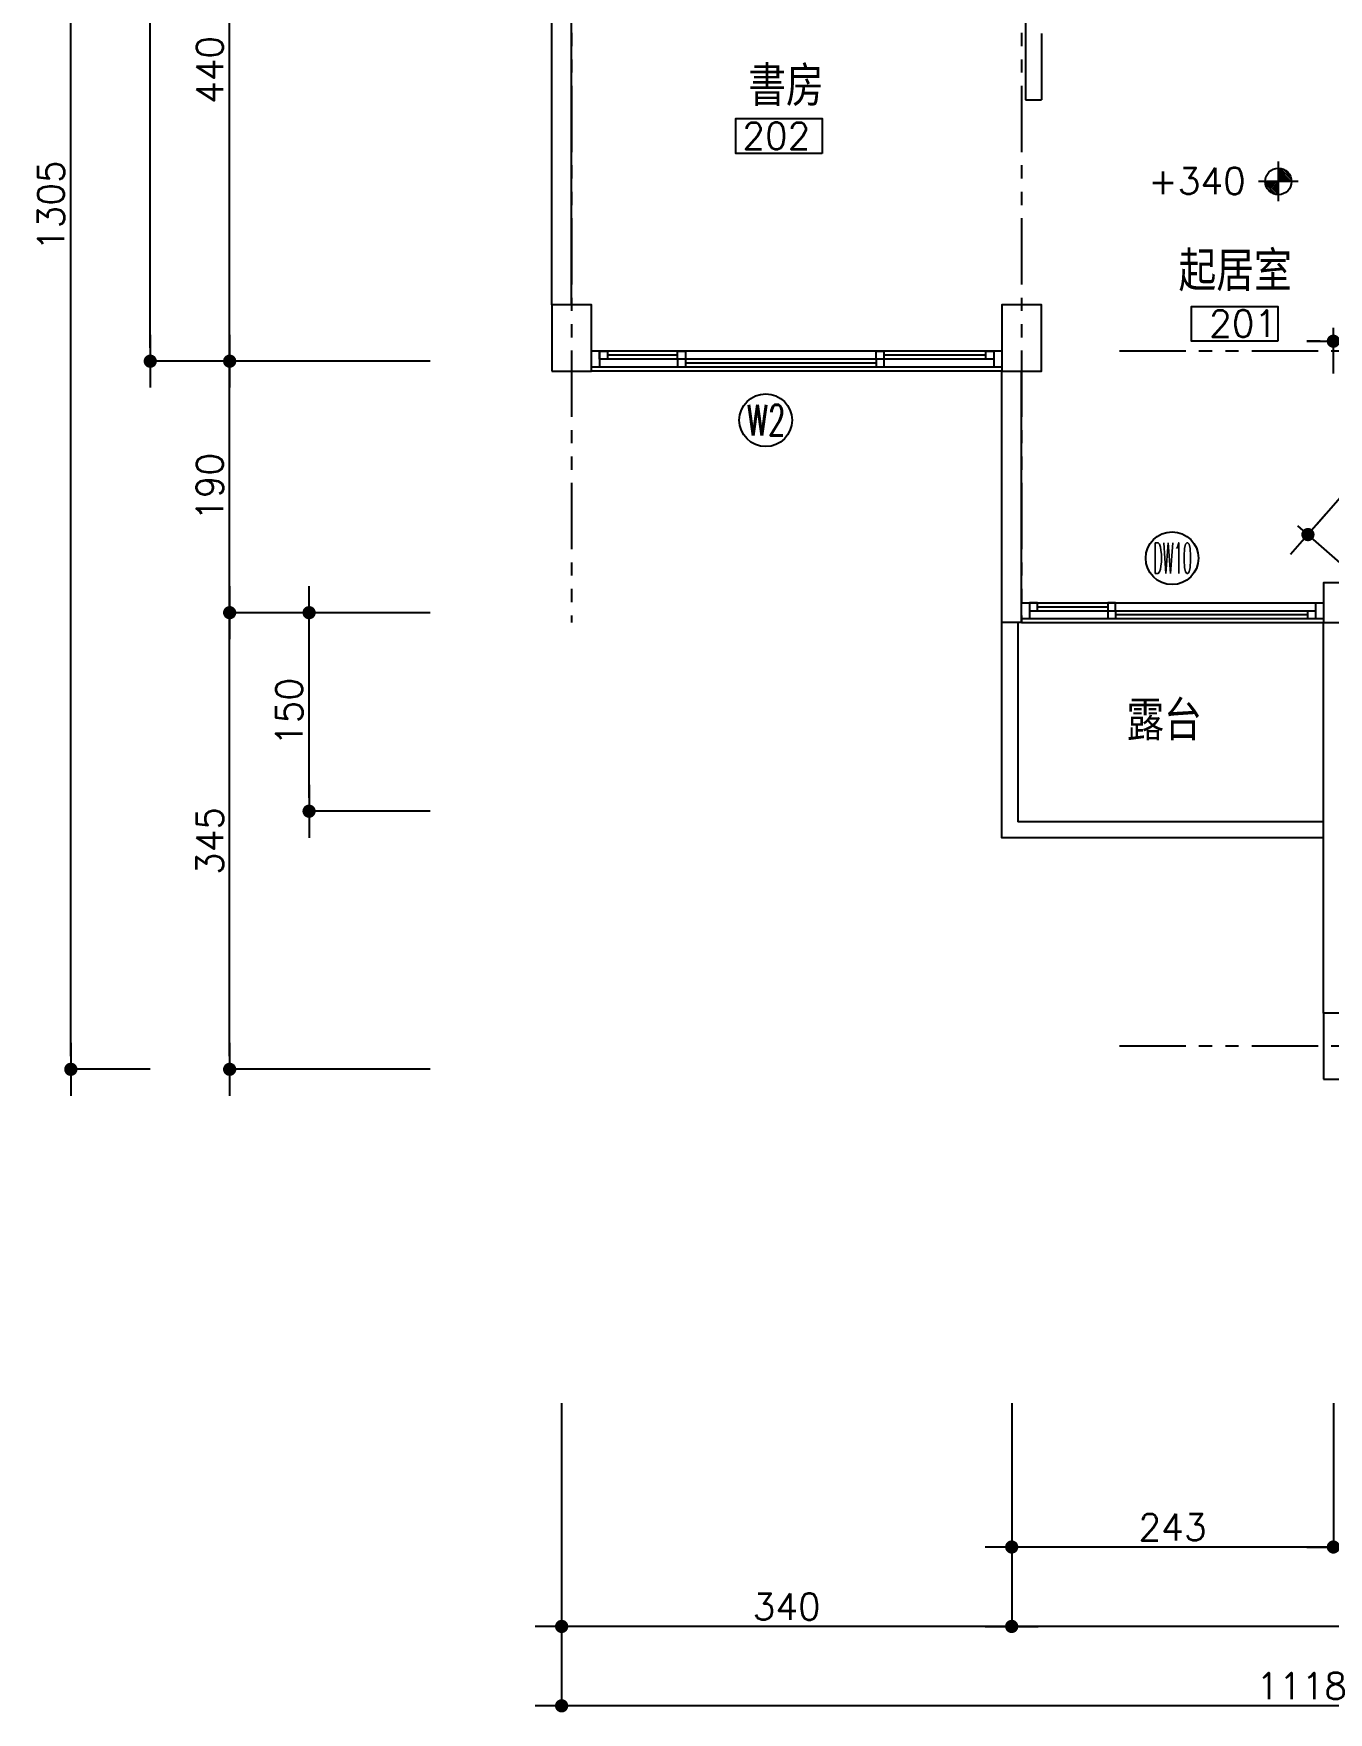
# Model space of a CAD drawing. Extents: x 24838 to 37981, y 1654 to 4322.
# Drawn here: x 28840 to 29818, y 1973 to 3241 of the extents above; entities that cross this region are included whole.
import ezdxf
from ezdxf.enums import TextEntityAlignment as Align

# ---------------------------------------------------------------- set-up
doc = ezdxf.new("R2010")
doc.units = 0
doc.header["$LTSCALE"] = 80
doc.header["$MEASUREMENT"] = 0
doc.header["$PDMODE"] = 3
doc.header["$PDSIZE"] = -5
doc.linetypes.add('PHANTOM2', pattern=[1.25, 0.625, -0.125, 0.125, -0.125, 0.125, -0.125])
doc.layers.get('0').update_dxf_attribs({"linetype": 'CONTINUOUS'})
doc.layers.get('DEFPOINTS').update_dxf_attribs({"linetype": 'CONTINUOUS'})
for name, color, linetype in [('CHINA', 3, 'CONTINUOUS'), ('COLUMN', 1, 'CONTINUOUS'), ('COLUMN-B', 9, 'CONTINUOUS'), ('DIM', 4, 'CONTINUOUS'), ('TEXT', 3, 'CONTINUOUS'), ('TX', 9, 'CONTINUOUS'), ('WALL', 2, 'CONTINUOUS'), ('WALL2', 7, 'CONTINUOUS'), ('WINDOW', 6, 'CONTINUOUS')]:
    doc.layers.add(name, color=color, linetype=linetype)
doc.styles.add('AEH', font='SIMPLEX.SHX', dxfattribs={"bigfont": 'AE.SHX'})
doc.styles.add('SIMPLEX', font='SIMPLEX.SHX')
doc.styles.add('STYLE1', font='SIMPLEX.SHX', dxfattribs={"bigfont": 'JE.SHX'})
doc.dimstyles.get("Standard").update_dxf_attribs({"dimscale": 10, "dimtxt": 2, "dimasz": 1, "dimexe": 0, "dimexo": 0, "dimgap": 0.5, "dimtad": 1, "dimtoh": 1, "dimdec": 1, "dimdsep": 46, "dimtxsty": 'STYLE1', "dimblk1": 'DOT', "dimblk2": 'DOT', "dimsah": 1, "dimcen": 0.09, "dimadec": 0, "dimazin": 0, "dimtfac": 1, "dimtdec": 1, "dimtofl": 0, "dimtmove": 2, "dimatfit": 3, "dimldrblk": 'DOT', "dimfxl": 0, "dimtolj": 1, "dimarcsym": 0})

# ---------------------------------------------------------------- blocks, each defined once
blk = doc.blocks.new('*X5')
at = {"color": 0, "linetype": 'Continuous'}
for p, q in [((4004.313, 2188.463), (4004.316, 2188.466)), ((4003.813, 2187.963), (4003.816, 2187.966))]:
    blk.add_line(p, q, dxfattribs=at)
blk = doc.blocks.new('B4-2')
for p, q in [((0, 0.5), (0, 0.75)), ((-0.75, 0), (-0.5, 0)), ((-0.5, 0), (0, 0)), ((0, 0), (0, 0.5)), ((0, -0.5), (0, 0)), ((0, 0), (0.497, 0)), ((0.497, 0), (0.75, 0)), ((0, -0.75), (0, -0.5))]:
    blk.add_line(p, q)
at = {"color": 0, "linetype": 'Continuous'}
for p, q in [((-0.495, 0.068), (-0.068, 0.495)), ((-0.475, 0), (0, 0.475)), ((-0.463, 0.189), (-0.189, 0.463)), ((-0.387, 0), (0, 0.387)), ((-0.298, 0), (0, 0.298)), ((-0.21, 0), (0, 0.21)), ((-0.122, 0), (0, 0.122)), ((-0.033, 0), (0, 0.033)), ((0, -0.055), (0.055, 0)), ((0, -0.144), (0.144, 0)), ((0, -0.232), (0.232, 0)), ((0, -0.32), (0.32, 0)), ((0, -0.409), (0.409, 0)), ((-0.003, -0.5), (0, -0.497)), ((0, -0.497), (0.497, 0)), ((0.095, -0.491), (0.491, -0.095)), ((0.23, -0.444), (0.444, -0.23))]:
    blk.add_line(p, q, dxfattribs=at)
at = {"linetype": 'Continuous'}
for start, end in [(90, 180), (269.67483, 0)]:
    blk.add_arc((0, 0), 0.5, start, end, dxfattribs=at)
for start, end in [(0, 90), (180, 270)]:
    blk.add_arc((0, 0), 0.5, start, end)
blk.add_blockref('*X5', (-4003.816, -2188.463), dxfattribs=at)
blk = doc.blocks.new('DOT')
blk.add_line((-2, 0), (2, 0))
at = {"const_width": 0.5}
blk.add_lwpolyline([(-0.25, 0, 1), (0.25, 0, 1)], format="xyb", close=True, dxfattribs=at)
blk = doc.blocks.new('*D274')
at = {"layer": 'DEFPOINTS', "color": 0}
for p in [(29821.5, 3008.8), (29821.5, 2974.3), (29844, 2974.3)]:
    blk.add_point(p, dxfattribs=at)
at = {"layer": 'DIM', "color": 0, "lineweight": -2}
for p, q in [((29811.5, 3008.8), (29801.5, 3008.8)), ((29821.5, 2984.3), (29821.5, 3018.8)), ((29844, 2984.3), (29844, 3018.8)), ((29854, 3008.8), (29864, 3008.8))]:
    blk.add_line(p, q, dxfattribs=at)
at = {"layer": 'DIM', "color": 0, "lineweight": -2, "xscale": 10, "yscale": 10, "zscale": 10}
blk.add_blockref('DOT', (29821.5, 3008.8), dxfattribs=at)
at = {"layer": 'DIM', "color": 0, "lineweight": -2, "xscale": 10, "yscale": 10, "zscale": 10, "rotation": 180}
blk.add_blockref('DOT', (29844, 3008.8), dxfattribs=at)
blk = doc.blocks.new('*D275')
at = {"layer": 'DEFPOINTS', "color": 0}
for p in [(29984, 2986.2), (29802.3, 2862.7), (29844, 2826.2)]:
    blk.add_point(p, dxfattribs=at)
at = {"layer": 'DIM', "color": 0, "lineweight": -2}
for p, q in [((29976.5, 2992.8), (29934.7, 3029.3)), ((29935.7, 3015.2), (29808.9, 2870.3)), ((29836.5, 2832.8), (29794.7, 2869.3))]:
    blk.add_line(p, q, dxfattribs=at)
at = {"layer": 'DIM', "color": 0, "lineweight": -2, "xscale": 10, "yscale": 10, "zscale": 10}
for p, rotation in [((29942.3, 3022.7), 48.81407483430184), ((29802.3, 2862.7), 228.8140748343019)]:
    blk.add_blockref('DOT', p, dxfattribs=dict(at, rotation=rotation))
blk = doc.blocks.new('*D302')
at = {"layer": 'DEFPOINTS', "color": 0}
for p in [(28927.7, 3763.7), (29129.2, 3763.7), (29129.2, 2993.7)]:
    blk.add_point(p, dxfattribs=at)
at = {"layer": 'DIM', "color": 0, "lineweight": -2}
for p, q in [((29129.2, 3763.7), (28927.7, 3763.7)), ((28927.7, 3003.7), (28927.7, 3753.7)), ((29129.2, 2993.7), (28927.7, 2993.7))]:
    blk.add_line(p, q, dxfattribs=at)
at = {"layer": 'DIM', "color": 0, "lineweight": -2, "xscale": 10, "yscale": 10, "zscale": 10}
for p, rotation in [((28927.7, 3763.7), 90), ((28927.7, 2993.7), 270)]:
    blk.add_blockref('DOT', p, dxfattribs=dict(at, rotation=rotation))
at = {"layer": 'DIM', "color": 0, "insert": (28912.7, 3378.7), "char_height": 20, "attachment_point": 5, "rotation": 90, "style": 'STYLE1'}
blk.add_mtext('\\A1;770', dxfattribs=at)
blk = doc.blocks.new('*D298')
at = {"layer": 'DEFPOINTS', "color": 0}
for p in [(29047.7, 2803.7), (29139.2, 2803.7), (29139.2, 2653.7)]:
    blk.add_point(p, dxfattribs=at)
at = {"layer": 'DIM', "color": 0, "lineweight": -2}
for p, q in [((29139.2, 2803.7), (29047.7, 2803.7)), ((29047.7, 2663.7), (29047.7, 2793.7)), ((29139.2, 2653.7), (29047.7, 2653.7))]:
    blk.add_line(p, q, dxfattribs=at)
at = {"layer": 'DIM', "color": 0, "lineweight": -2, "xscale": 10, "yscale": 10, "zscale": 10}
for p, rotation in [((29047.7, 2803.7), 90), ((29047.7, 2653.7), 270)]:
    blk.add_blockref('DOT', p, dxfattribs=dict(at, rotation=rotation))
at = {"layer": 'DIM', "color": 0, "insert": (29032.7, 2728.7), "char_height": 20, "attachment_point": 5, "rotation": 90, "style": 'STYLE1'}
blk.add_mtext('\\A1;150', dxfattribs=at)
blk = doc.blocks.new('*D297')
at = {"layer": 'DEFPOINTS', "color": 0}
for p in [(28987.7, 2993.7), (29139.2, 2993.7), (29139.2, 2803.7)]:
    blk.add_point(p, dxfattribs=at)
at = {"layer": 'DIM', "color": 0, "lineweight": -2}
for p, q in [((29139.2, 2993.7), (28987.7, 2993.7)), ((28987.7, 2813.7), (28987.7, 2983.7)), ((29139.2, 2803.7), (28987.7, 2803.7))]:
    blk.add_line(p, q, dxfattribs=at)
at = {"layer": 'DIM', "color": 0, "lineweight": -2, "xscale": 10, "yscale": 10, "zscale": 10}
for p, rotation in [((28987.7, 2993.7), 90), ((28987.7, 2803.7), 270)]:
    blk.add_blockref('DOT', p, dxfattribs=dict(at, rotation=rotation))
at = {"layer": 'DIM', "color": 0, "insert": (28972.7, 2898.7), "char_height": 20, "attachment_point": 5, "rotation": 90, "style": 'STYLE1'}
blk.add_mtext('\\A1;190', dxfattribs=at)
blk = doc.blocks.new('*D296')
at = {"layer": 'DEFPOINTS', "color": 0}
for p in [(28987.7, 2803.7), (29139.2, 2803.7), (29139.2, 2458.7)]:
    blk.add_point(p, dxfattribs=at)
at = {"layer": 'DIM', "color": 0, "lineweight": -2}
for p, q in [((29139.2, 2803.7), (28987.7, 2803.7)), ((28987.7, 2468.7), (28987.7, 2793.7)), ((29139.2, 2458.7), (28987.7, 2458.7))]:
    blk.add_line(p, q, dxfattribs=at)
at = {"layer": 'DIM', "color": 0, "lineweight": -2, "xscale": 10, "yscale": 10, "zscale": 10}
for p, rotation in [((28987.7, 2803.7), 90), ((28987.7, 2458.7), 270)]:
    blk.add_blockref('DOT', p, dxfattribs=dict(at, rotation=rotation))
at = {"layer": 'DIM', "color": 0, "insert": (28972.7, 2631.2), "char_height": 20, "attachment_point": 5, "rotation": 90, "style": 'STYLE1'}
blk.add_mtext('\\A1;345', dxfattribs=at)
blk = doc.blocks.new('*D295')
at = {"layer": 'DEFPOINTS', "color": 0}
for p in [(29238.5, 2206.4), (30356.5, 2206.4), (29238.5, 1977.8)]:
    blk.add_point(p, dxfattribs=at)
at = {"layer": 'DIM', "color": 0, "lineweight": -2}
for p, q in [((29238.5, 2206.4), (29238.5, 1977.8)), ((30356.5, 2206.4), (30356.5, 1977.8)), ((30346.5, 1977.8), (29248.5, 1977.8))]:
    blk.add_line(p, q, dxfattribs=at)
at = {"layer": 'DIM', "color": 0, "lineweight": -2, "xscale": 10, "yscale": 10, "zscale": 10, "rotation": 180}
blk.add_blockref('DOT', (29238.5, 1977.8), dxfattribs=at)
at = {"layer": 'DIM', "color": 0, "lineweight": -2, "xscale": 10, "yscale": 10, "zscale": 10}
blk.add_blockref('DOT', (30356.5, 1977.8), dxfattribs=at)
at = {"layer": 'DIM', "color": 0, "insert": (29797.5, 1992.8), "char_height": 20, "attachment_point": 5, "style": 'STYLE1'}
blk.add_mtext('\\A1;1118', dxfattribs=at)
blk = doc.blocks.new('*D294')
at = {"layer": 'DEFPOINTS', "color": 0}
for p in [(29238.5, 2206.4), (29578.5, 2206.4), (29238.5, 2037.8)]:
    blk.add_point(p, dxfattribs=at)
at = {"layer": 'DIM', "color": 0, "lineweight": -2}
for p, q in [((29238.5, 2206.4), (29238.5, 2037.8)), ((29578.5, 2206.4), (29578.5, 2037.8)), ((29568.5, 2037.8), (29248.5, 2037.8))]:
    blk.add_line(p, q, dxfattribs=at)
at = {"layer": 'DIM', "color": 0, "lineweight": -2, "xscale": 10, "yscale": 10, "zscale": 10, "rotation": 180}
blk.add_blockref('DOT', (29238.5, 2037.8), dxfattribs=at)
at = {"layer": 'DIM', "color": 0, "lineweight": -2, "xscale": 10, "yscale": 10, "zscale": 10}
blk.add_blockref('DOT', (29578.5, 2037.8), dxfattribs=at)
at = {"layer": 'DIM', "color": 0, "insert": (29408.5, 2052.8), "char_height": 20, "attachment_point": 5, "style": 'STYLE1'}
blk.add_mtext('\\A1;340', dxfattribs=at)
blk = doc.blocks.new('*D293')
at = {"layer": 'DEFPOINTS', "color": 0}
for p in [(29578.5, 2206.4), (30356.5, 2206.4), (29578.5, 2037.8)]:
    blk.add_point(p, dxfattribs=at)
at = {"layer": 'DIM', "color": 0, "lineweight": -2}
for p, q in [((29578.5, 2206.4), (29578.5, 2037.8)), ((30356.5, 2206.4), (30356.5, 2037.8)), ((30346.5, 2037.8), (29588.5, 2037.8))]:
    blk.add_line(p, q, dxfattribs=at)
at = {"layer": 'DIM', "color": 0, "lineweight": -2, "xscale": 10, "yscale": 10, "zscale": 10, "rotation": 180}
blk.add_blockref('DOT', (29578.5, 2037.8), dxfattribs=at)
at = {"layer": 'DIM', "color": 0, "lineweight": -2, "xscale": 10, "yscale": 10, "zscale": 10}
blk.add_blockref('DOT', (30356.5, 2037.8), dxfattribs=at)
at = {"layer": 'DIM', "color": 0, "insert": (29967.5, 2052.8), "char_height": 20, "attachment_point": 5, "style": 'STYLE1'}
blk.add_mtext('\\A1;778', dxfattribs=at)
blk = doc.blocks.new('*D292')
at = {"layer": 'DEFPOINTS', "color": 0}
for p in [(29578.5, 2206.4), (29821.5, 2206.4), (29578.5, 2097.8)]:
    blk.add_point(p, dxfattribs=at)
at = {"layer": 'DIM', "color": 0, "lineweight": -2}
for p, q in [((29578.5, 2206.4), (29578.5, 2097.8)), ((29821.5, 2206.4), (29821.5, 2097.8)), ((29811.5, 2097.8), (29588.5, 2097.8))]:
    blk.add_line(p, q, dxfattribs=at)
at = {"layer": 'DIM', "color": 0, "lineweight": -2, "xscale": 10, "yscale": 10, "zscale": 10, "rotation": 180}
blk.add_blockref('DOT', (29578.5, 2097.8), dxfattribs=at)
at = {"layer": 'DIM', "color": 0, "lineweight": -2, "xscale": 10, "yscale": 10, "zscale": 10}
blk.add_blockref('DOT', (29821.5, 2097.8), dxfattribs=at)
at = {"layer": 'DIM', "color": 0, "insert": (29700, 2112.8), "char_height": 20, "attachment_point": 5, "style": 'STYLE1'}
blk.add_mtext('\\A1;243', dxfattribs=at)
blk = doc.blocks.new('*D291')
at = {"layer": 'DEFPOINTS', "color": 0}
for p in [(29821.5, 2206.4), (30356.5, 2206.4), (29821.5, 2097.8)]:
    blk.add_point(p, dxfattribs=at)
at = {"layer": 'DIM', "color": 0, "lineweight": -2}
for p, q in [((29821.5, 2206.4), (29821.5, 2097.8)), ((30356.5, 2206.4), (30356.5, 2097.8)), ((30346.5, 2097.8), (29831.5, 2097.8))]:
    blk.add_line(p, q, dxfattribs=at)
at = {"layer": 'DIM', "color": 0, "lineweight": -2, "xscale": 10, "yscale": 10, "zscale": 10, "rotation": 180}
blk.add_blockref('DOT', (29821.5, 2097.8), dxfattribs=at)
at = {"layer": 'DIM', "color": 0, "lineweight": -2, "xscale": 10, "yscale": 10, "zscale": 10}
blk.add_blockref('DOT', (30356.5, 2097.8), dxfattribs=at)
at = {"layer": 'DIM', "color": 0, "insert": (30089, 2112.8), "char_height": 20, "attachment_point": 5, "style": 'STYLE1'}
blk.add_mtext('\\A1;535', dxfattribs=at)
blk = doc.blocks.new('*D290')
at = {"layer": 'DEFPOINTS', "color": 0}
for p in [(28987.7, 3433.7), (29139.2, 3433.7), (29139.2, 2993.7)]:
    blk.add_point(p, dxfattribs=at)
at = {"layer": 'DIM', "color": 0, "lineweight": -2}
for p, q in [((29139.2, 3433.7), (28987.7, 3433.7)), ((28987.7, 3003.7), (28987.7, 3423.7)), ((29139.2, 2993.7), (28987.7, 2993.7))]:
    blk.add_line(p, q, dxfattribs=at)
at = {"layer": 'DIM', "color": 0, "lineweight": -2, "xscale": 10, "yscale": 10, "zscale": 10}
for p, rotation in [((28987.7, 3433.7), 90), ((28987.7, 2993.7), 270)]:
    blk.add_blockref('DOT', p, dxfattribs=dict(at, rotation=rotation))
at = {"layer": 'DIM', "color": 0, "insert": (28972.7, 3213.7), "char_height": 20, "attachment_point": 5, "rotation": 90, "style": 'STYLE1'}
blk.add_mtext('\\A1;440', dxfattribs=at)
blk = doc.blocks.new('*D289')
at = {"layer": 'DEFPOINTS', "color": 0}
for p in [(28867.7, 3763.7), (28927.7, 3763.7), (28927.7, 2458.7)]:
    blk.add_point(p, dxfattribs=at)
at = {"layer": 'DIM', "color": 0, "lineweight": -2}
for p, q in [((28927.7, 3763.7), (28867.7, 3763.7)), ((28867.7, 2468.7), (28867.7, 3753.7)), ((28927.7, 2458.7), (28867.7, 2458.7))]:
    blk.add_line(p, q, dxfattribs=at)
at = {"layer": 'DIM', "color": 0, "lineweight": -2, "xscale": 10, "yscale": 10, "zscale": 10}
for p, rotation in [((28867.7, 3763.7), 90), ((28867.7, 2458.7), 270)]:
    blk.add_blockref('DOT', p, dxfattribs=dict(at, rotation=rotation))
at = {"layer": 'DIM', "color": 0, "insert": (28852.7, 3111.2), "char_height": 20, "attachment_point": 5, "rotation": 90, "style": 'STYLE1'}
blk.add_mtext('\\A1;1305', dxfattribs=at)

msp = doc.modelspace()

# ---------------------------------------------------------------- linework, layer by layer
at = {"layer": 'COLUMN'}
for points in [[(29231.02, 2986.21), (29261.02, 2986.21), (29261.02, 3036.21), (29231.02, 3036.21), (29231.02, 2986.21)], [(29571.02, 2986.21), (29601.02, 2986.21), (29601.02, 3036.21), (29571.02, 3036.21), (29571.02, 2986.21)], [(29844.02, 2826.21), (29814.02, 2826.21), (29814.02, 2796.21), (29844.02, 2796.21)], [(29814.02, 2451.21), (29844.02, 2451.21), (29844.02, 2501.21), (29814.02, 2501.21), (29814.02, 2451.21)]]:
    msp.add_lwpolyline(points, close=True, dxfattribs=at)
at = {"layer": 'COLUMN-B', "linetype": 'PHANTOM2'}
for p, q in [((29246.02, 4301.69), (29246.02, 2796.21)), ((29586.02, 4301.69), (29586.02, 2796.21)), ((30809.94, 3001.21), (29659.28, 3001.21)), ((30809.94, 2476.21), (29659.28, 2476.21))]:
    msp.add_line(p, q, dxfattribs=at)
at = {"layer": 'TEXT'}
for centre in [(29392.65, 2949.11), (29699.64, 2844.82)]:
    msp.add_circle(centre, 19.92, dxfattribs=at)
at = {"layer": 'TX', "linetype": 'Continuous'}
for points in [[(29435.44, 3150.57), (29370.21, 3150.57), (29370.21, 3176.93), (29435.44, 3176.93)], [(29779.54, 3008.76), (29714.32, 3008.76), (29714.32, 3035.12), (29779.54, 3035.12)]]:
    msp.add_lwpolyline(points, close=True, dxfattribs=at)
at = {"layer": 'WALL'}
for p, q in [((29231.02, 3036.21), (29231.02, 3391.21)), ((29246.02, 3036.21), (29246.02, 3391.21)), ((29329.02, 2986.21), (29329.02, 2986.21)), ((29571.02, 2796.21), (29571.02, 2986.21)), ((29586.02, 2796.21), (29586.02, 2986.21)), ((29586.02, 2796.21), (29571.02, 2796.21)), ((29734.02, 2796.21), (29734.02, 2796.21)), ((29814.02, 2501.21), (29814.02, 2796.21))]:
    msp.add_line(p, q, dxfattribs=at)
at = {"layer": 'WALL2'}
for p, q in [((29589.02, 3391.21), (29589.02, 3191.21)), ((29601.02, 3241.21), (29601.02, 3191.21)), ((29589.02, 3191.21), (29601.02, 3191.21)), ((29583.02, 2796.21), (29583.02, 2645.71)), ((29814.02, 2645.71), (29583.02, 2645.71))]:
    msp.add_line(p, q, dxfattribs=at)
msp.add_lwpolyline([(29814.02, 2633.71), (29571.02, 2633.71), (29571.02, 2796.21)], dxfattribs=at)
at = {"layer": 'WINDOW'}
for p, q in [((29571.02, 3001.21), (29261.02, 3001.21)), ((29267.02, 3001.21), (29267.02, 2989.21)), ((29326.02, 2998.21), (29273.02, 2998.21)), ((29326.02, 2995.21), (29273.02, 2995.21)), ((29326.02, 2995.21), (29326.02, 2989.21)), ((29482.02, 2995.21), (29326.02, 2995.21)), ((29332.02, 2995.21), (29332.02, 2989.21)), ((29476.02, 2995.21), (29476.02, 2989.21)), ((29559.02, 2998.21), (29482.02, 2998.21)), ((29482.02, 2995.21), (29482.02, 2989.21)), ((29559.02, 2995.21), (29482.02, 2995.21)), ((29565.02, 3001.21), (29565.02, 2989.21)), ((29571.02, 2989.21), (29261.02, 2989.21)), ((29571.02, 2986.21), (29261.02, 2986.21)), ((29476.02, 2992.21), (29332.02, 2992.21)), ((29586.02, 2811.21), (29814.02, 2811.21)), ((29592.02, 2811.21), (29592.02, 2799.21)), ((29598.02, 2808.21), (29651.02, 2808.21)), ((29598.02, 2805.21), (29651.02, 2805.21)), ((29651.02, 2805.21), (29651.02, 2799.21)), ((29651.02, 2805.21), (29808.02, 2805.21)), ((29657.02, 2805.21), (29657.02, 2799.21)), ((29802.02, 2805.21), (29802.02, 2799.21)), ((29808.02, 2811.21), (29808.02, 2799.21)), ((29808.02, 2805.21), (29808.02, 2799.21)), ((29586.02, 2799.21), (29814.02, 2799.21)), ((29586.02, 2796.21), (29814.02, 2796.21)), ((29657.02, 2802.21), (29802.02, 2802.21))]:
    msp.add_line(p, q, dxfattribs=at)
for points in [[(29273.02, 2995.21), (29267.02, 2995.21), (29267.02, 3001.21), (29273.02, 3001.21)], [(29332.02, 2995.21), (29326.02, 2995.21), (29326.02, 3001.21), (29332.02, 3001.21)], [(29482.02, 2995.21), (29476.02, 2995.21), (29476.02, 3001.21), (29482.02, 3001.21)], [(29565.02, 2995.21), (29559.02, 2995.21), (29559.02, 3001.21), (29565.02, 3001.21)], [(29592.02, 2805.21), (29598.02, 2805.21), (29598.02, 2811.21), (29592.02, 2811.21)], [(29651.02, 2805.21), (29657.02, 2805.21), (29657.02, 2811.21), (29651.02, 2811.21)]]:
    msp.add_lwpolyline(points, close=True, dxfattribs=at)

# ---------------------------------------------------------------- block references
at = {"layer": 'CHINA', "xscale": -20, "yscale": 20, "zscale": 20}
msp.add_blockref('B4-2', (29779.95, 3129.5), dxfattribs=at)

# ---------------------------------------------------------------- texts
at = {"layer": 'CHINA', "style": 'SIMPLEX'}
msp.add_text('+340', height=20, dxfattribs=at).set_placement((29681.65, 3119.89))
at = {"layer": 'TEXT', "style": 'AEH'}
for s, p in [('書房', (29379.49, 3186.48)), ('起居室', (29704.6, 3046.71)), ('露台', (29665.14, 2707.14))]:
    msp.add_text(s, height=30, dxfattribs=at).set_placement(p)
at = {"layer": 'TEXT', "style": 'SIMPLEX'}
for s, width, p, p2 in [('W2', 0.697017, (29378.47, 2937.66), (29407.61, 2937.66)), ('DW10', 0.353155, (29685.46, 2833.37), (29714.6, 2833.37))]:
    msp.add_text(s, height=23.109, dxfattribs=dict(at, width=width)).set_placement(p, p2, align=Align.FIT)
at = {"layer": 'TX', "style": 'SIMPLEX'}
for s, p in [('202', (29374.95, 3153.94)), ('201', (29727.63, 3012.14))]:
    msp.add_text(s, height=20, dxfattribs=at).set_placement(p)

# ---------------------------------------------------------------- dimensions: what is measured, and where the dimension line sits
at = {"layer": 'DIM'}
for base, p1, p2, angle, picture, middle in [((28867.69, 3763.71), (28927.69, 2458.71), (28927.69, 3763.71), 90, '*D289', (28852.69, 3111.21)), ((28927.69, 3763.71), (29129.2, 2993.71), (29129.2, 3763.71), 90, '*D302', (28912.69, 3378.71)), ((28987.69, 3433.71), (29139.2, 2993.71), (29139.2, 3433.71), 90, '*D290', (28972.69, 3213.71)), ((28987.69, 2993.71), (29139.2, 2803.71), (29139.2, 2993.71), 90, '*D297', (28972.69, 2898.71)), ((28987.69, 2803.71), (29139.2, 2458.71), (29139.2, 2803.71), 90, '*D296', (28972.69, 2631.21)), ((29047.69, 2803.71), (29139.2, 2653.71), (29139.2, 2803.71), 90, '*D298', (29032.69, 2728.71)), ((29238.52, 1977.83), (30356.52, 2206.36), (29238.52, 2206.36), 180, '*D295', (29797.52, 1992.83)), ((29238.52, 2037.83), (29578.52, 2206.36), (29238.52, 2206.36), 180, '*D294', (29408.52, 2052.83)), ((29578.52, 2037.83), (30356.52, 2206.36), (29578.52, 2206.36), 180, '*D293', (29967.52, 2052.83)), ((29578.52, 2097.83), (29821.52, 2206.36), (29578.52, 2206.36), 180, '*D292', (29700.02, 2112.83)), ((29821.52, 2097.83), (30356.52, 2206.36), (29821.52, 2206.36), 180, '*D291', (30089.02, 2112.83))]:
    dim = msp.add_linear_dim(base=base, p1=p1, p2=p2, angle=angle, dimstyle='Standard', dxfattribs=at)
    dim.commit()
    dim.dimension.update_dxf_attribs({"geometry": picture, "text_midpoint": middle})
dim = msp.add_aligned_dim(p1=(29984.02, 2986.21), p2=(29844.02, 2826.21), distance=-55.48, dimstyle='Standard', override={"dimscale": 10, "dimtxt": 2, "dimasz": 1, "dimexe": 1, "dimexo": 1, "dimtad": 1, "dimtih": 0, "dimdec": 1, "dimzin": 8, "dimblk1": 'DOT', "dimblk2": 'DOT', "dimsah": 1, "dimtdec": 1, "dimtzin": 8}, dxfattribs=at)
dim.commit()
dim.dimension.update_dxf_attribs({"geometry": '*D275', "text_midpoint": (29872.27, 2942.75)})
dim = msp.add_linear_dim(base=(29821.52, 3008.76), p1=(29844.02, 2974.29), p2=(29821.52, 2974.29), angle=180, dimstyle='Standard', override={"dimscale": 10, "dimtxt": 2, "dimasz": 1, "dimexe": 1, "dimexo": 1, "dimtad": 1, "dimtih": 0, "dimdec": 1, "dimzin": 8, "dimblk1": 'DOT', "dimblk2": 'DOT', "dimsah": 1, "dimtdec": 1, "dimtzin": 8}, dxfattribs=at)
dim.commit()
dim.dimension.update_dxf_attribs({"geometry": '*D274', "text_midpoint": (29831.79, 3023.6), "dimtype": 160})

doc.saveas('drawing.dxf')
